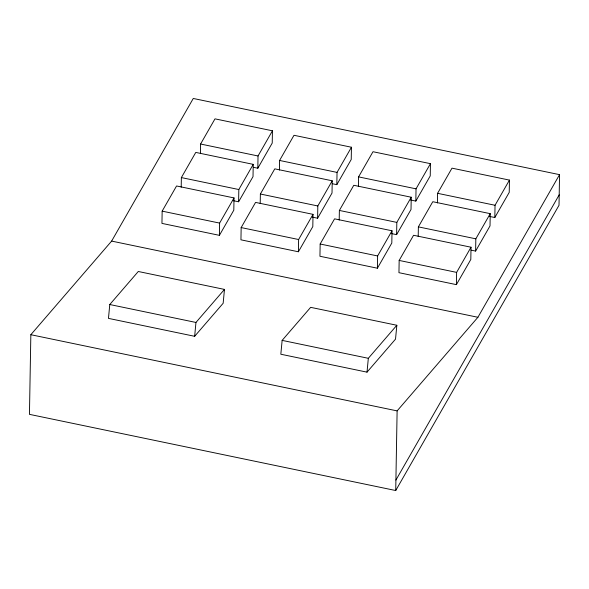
<?xml version="1.0" encoding="UTF-8"?>
<svg xmlns="http://www.w3.org/2000/svg" width="589" height="589" viewBox="0 0 589 589"><rect width="100%" height="100%" fill="white"/><g stroke="black" fill="none" stroke-linecap="round" stroke-linejoin="round"><path stroke-width="0.88" d="M30.842 334.707L29.45 414.347L395.727 490.534L559.013 205.281L559.55 174.653L193.273 98.466L111.63 241.092L30.842 334.707L397.119 410.894L477.907 317.28L559.55 174.653M162.159 211.142L161.946 223.393L219.402 235.342L233.811 210.177L234.024 197.926L176.567 185.969L162.159 211.142L219.616 223.091L234.024 197.926M181.206 187.206L181.368 177.583L195.776 152.411L253.233 164.36L253.02 176.619L238.611 201.784L233.229 200.665M200.415 153.648L200.584 144.025L214.992 118.853L272.442 130.802L272.228 143.061L257.82 168.226L253.336 167.291M219.402 235.342L219.616 223.091M238.611 201.784L238.825 189.533L253.233 164.36M241.159 227.575L240.945 239.826L298.402 251.775L312.811 226.603L313.024 214.352L255.567 202.402L241.159 227.575L298.616 239.524L313.024 214.352M257.82 168.226L258.034 155.975L272.442 130.802M260.205 203.639L260.375 194.017L274.783 168.844L332.233 180.794L332.019 193.045L317.611 218.217L312.229 217.098M279.414 170.081L279.584 160.458L293.992 135.286L351.449 147.235L351.228 159.486L336.827 184.659L332.336 183.724M298.402 251.775L298.616 239.524M317.611 218.217L317.824 205.966L332.233 180.794M320.158 244.008L319.945 256.259L377.402 268.209L391.81 243.036L392.024 230.785L334.567 218.836L320.158 244.008L377.615 255.957L392.024 230.785M336.827 184.659L337.041 172.408L351.449 147.235M339.205 220.072L339.374 210.442L353.783 185.277L411.232 197.227L411.019 209.478L396.611 234.65L391.229 233.531M358.414 186.514L358.583 176.884L372.992 151.719L430.449 163.668L430.235 175.92L415.827 201.092L410.437 199.973M377.402 268.209L377.615 255.957M396.611 234.65L396.824 222.399L411.232 197.227M399.165 260.434L398.952 272.685L456.401 284.642L470.81 259.469L471.023 247.218L413.574 235.269L399.165 260.434L456.615 272.383L471.023 247.218M395.727 490.534L397.119 410.894M415.827 201.092L416.04 188.841L430.449 163.668M418.205 236.506L418.374 226.875L432.782 201.71L490.239 213.66L490.019 225.911L475.617 251.083L471.126 250.148M437.413 202.947L437.583 193.317L451.991 168.152L509.448 180.101L509.235 192.353L494.826 217.525L489.437 216.399M456.401 284.642L456.615 272.383M475.617 251.083L475.831 238.825L490.239 213.66M494.826 217.525L495.04 205.267L509.448 180.101M109.775 304.528L108.464 318.377L194.65 336.304L223.165 303.261L224.468 289.413L138.29 271.492L109.775 304.528L195.953 322.455L224.468 289.413M194.65 336.304L195.953 322.455M282.138 340.383L280.828 354.232L367.013 372.152L395.528 339.117L396.839 325.268L310.653 307.34L282.138 340.383L368.324 358.303L396.839 325.268M367.013 372.152L368.324 358.303M395.911 480.087L559.211 194.841M200.584 144.025L258.034 155.975M279.584 160.458L337.041 172.408M358.583 176.884L416.04 188.841M437.583 193.317L495.04 205.267M181.368 177.583L238.825 189.533M260.375 194.017L317.824 205.966M339.374 210.442L396.824 222.399M418.374 226.875L475.831 238.825M111.63 241.092L477.907 317.28"/></g></svg>
